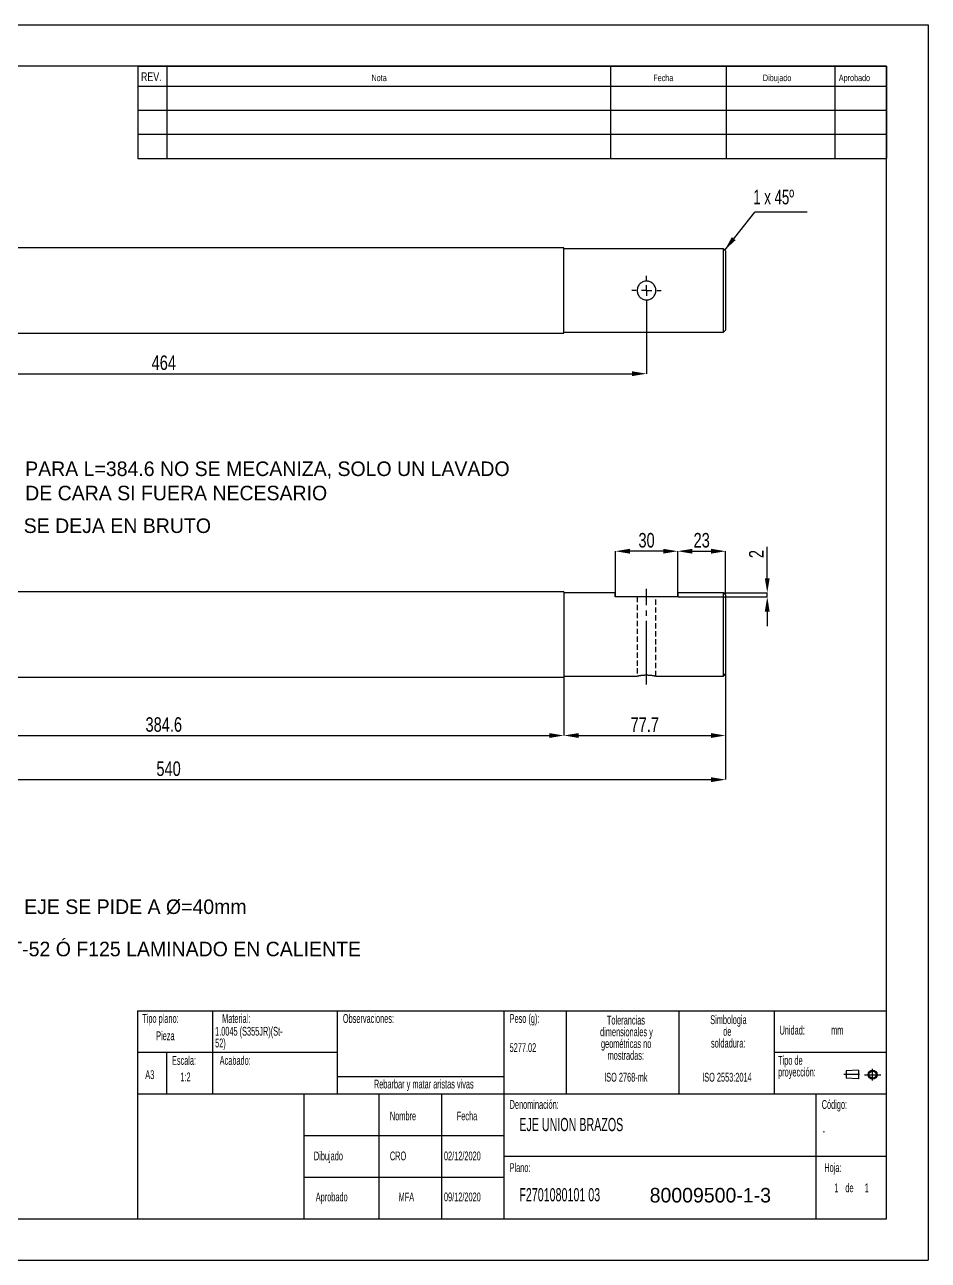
# Model space of a CAD drawing. Extents: x 0 to 2826, y 0 to 813.
# Drawn here: x 202.9 to 420, y 0 to 297 of the extents above; entities that cross this region are included whole.
import ezdxf

# ---------------------------------------------------------------- set-up
doc = ezdxf.new("R2010")
doc.units = 0
doc.header["$PDSIZE"] = -1
for name, pattern in [('SLD-CENTRADA-TRAZOS-LARGOS', [19.05, 15.24, -1.27, 1.27, -1.27]), ('SLD-CONTINUA', [0]), ('SLD-DISCONTINUA', [1.905, 1.27, -0.635])]:
    doc.linetypes.add(name, pattern=pattern)
doc.layers.get('0').update_dxf_attribs({"linetype": 'CONTINUOUS'})
doc.layers.get('Defpoints').update_dxf_attribs({"linetype": 'CONTINUOUS'})
doc.layers.add('FORMATO', color=7, linetype='SLD-CONTINUA')
doc.layers.add('SLD-0', color=179, linetype='SLD-CONTINUA')
doc.styles.add('SLDTEXTSTYLE0', font='TXT', dxfattribs={"width": 0.605})
doc.styles.add('SLDTEXTSTYLE1', font='TXT', dxfattribs={"width": 0.75})
doc.styles.add('SLDTEXTSTYLE4', font='TXT', dxfattribs={"width": 0.678571})
doc.dimstyles.new('SLDDIMSTYLE1', dxfattribs={"dimtxt": 3.5, "dimasz": 3.5, "dimexe": 0, "dimexo": 0.0625, "dimgap": 0.875, "dimtad": 1, "dimdec": 1, "dimlfac": 2, "dimrnd": 1e-09, "dimzin": 12, "dimdsep": 46, "dimtxsty": 'SLDTEXTSTYLE1', "dimsah": 1, "dimcen": 0.09, "dimadec": 0, "dimazin": 0, "dimtfac": 1, "dimtdec": 1, "dimtofl": 0, "dimtmove": 0, "dimatfit": 3, "dimfxl": 1, "dimtolj": 1, "dimtzin": 12, "dimarcsym": 0})
doc.dimstyles.new('SLDDIMSTYLE3', dxfattribs={"dimtxt": 0.18, "dimasz": 3.5, "dimexe": 0, "dimexo": 0.0625, "dimgap": 0, "dimtad": 0, "dimtih": 1, "dimtoh": 1, "dimdec": 0, "dimrnd": 1e-09, "dimzin": 0, "dimdsep": 46, "dimtxsty": 'Standard', "dimsah": 1, "dimcen": 0.09, "dimadec": 0, "dimazin": 0, "dimtfac": 3.5, "dimtdec": 0, "dimtofl": 0, "dimtmove": 0, "dimatfit": 3, "dimfxl": 1, "dimtolj": 1, "dimtzin": 0, "dimarcsym": 0})
doc.dimstyles.new('SLDDIMSTYLE4', dxfattribs={"dimtxt": 3.5, "dimasz": 3.5, "dimexe": 0, "dimexo": 0.0625, "dimgap": 0.875, "dimtad": 1, "dimdec": 1, "dimlfac": 2, "dimrnd": 1e-09, "dimzin": 12, "dimdsep": 46, "dimtxsty": 'SLDTEXTSTYLE1', "dimsah": 1, "dimcen": 0.09, "dimadec": 0, "dimazin": 0, "dimtfac": 1, "dimtdec": 1, "dimtmove": 0, "dimatfit": 0, "dimfxl": 1, "dimtolj": 1, "dimtzin": 12, "dimarcsym": 0})

# ---------------------------------------------------------------- blocks, each defined once
blk = doc.blocks.new('BLOQUE3')
at = {"color": 7, "linetype": 'SLD-CENTRADA-TRAZOS-LARGOS'}
for p, q in [((400.52, 128.85), (400.52, 131.19)), ((397.92, 130.06), (394.8, 130.06)), ((398.88, 130.02), (402.16, 130.02))]:
    blk.add_line(p, q, dxfattribs=at)
at = {"color": 7, "linetype": 'SLD-CONTINUA'}
for p, q in [((397.68, 130.95), (395.23, 130.77)), ((395.23, 130.77), (395.23, 129.34)), ((397.68, 129.16), (395.23, 129.34)), ((397.68, 130.95), (397.68, 129.16))]:
    blk.add_line(p, q, dxfattribs=at)
for radius in [0.892, 0.713]:
    blk.add_circle((400.52, 130.02), radius, dxfattribs=at)
blk = doc.blocks.new('SW_NOTE_0')
at = {"layer": 'SLD-0', "color": 0, "attachment_point": 2, "style": 'SLDTEXTSTYLE0'}
for s, insert, char_height in [('dimensionales y', (7.54, -0.09), 2.1167), ('Tolerancias', (7.41, 2.73), 2.1167), ('geométricas no', (7.46, -2.92), 2.1167), ('mostradas:', (7.38, -5.74), 2.117)]:
    blk.add_mtext(s, dxfattribs=dict(at, insert=insert, char_height=char_height))
blk = doc.blocks.new('SW_NOTE_0_1')
at = {"layer": 'SLD-0', "color": 0, "attachment_point": 1, "style": 'SLDTEXTSTYLE0'}
for s, insert, char_height in [('Tipo de', (0, 2.73), 2.117), ('proyección:', (0, -0.09), 2.1167)]:
    blk.add_mtext(s, dxfattribs=dict(at, insert=insert, char_height=char_height))
blk = doc.blocks.new('SW_NOTE_0_2')
at = {"layer": 'SLD-0', "color": 0, "char_height": 2.117, "attachment_point": 2, "style": 'SLDTEXTSTYLE0'}
for s, insert in [('Simbologia', (7.11, 2.73)), ('de', (6.84, -0.09)), ('soldadura:', (7.06, -2.92))]:
    blk.add_mtext(s, dxfattribs=dict(at, insert=insert))
blk = doc.blocks.new('SW_NOTE_0_3')
at = {"layer": 'SLD-0', "color": 0, "attachment_point": 1, "style": 'SLDTEXTSTYLE0'}
for s, insert, char_height in [('52)', (0, -0.09), 2.117), ('1.0045 (S355JR)(St-', (0, 2.73), 2.1167)]:
    blk.add_mtext(s, dxfattribs=dict(at, insert=insert, char_height=char_height))
blk = doc.blocks.new('SW_NOTE_0_5')
at = {"layer": 'SLD-0', "color": 0, "attachment_point": 2, "style": 'SLDTEXTSTYLE0'}
for s, insert, char_height in [('dimensionales y', (7.54, -0.09), 2.1167), ('Tolerancias', (7.41, 2.73), 2.1167), ('geométricas no', (7.46, -2.92), 2.1167), ('mostradas:', (7.38, -5.74), 2.117)]:
    blk.add_mtext(s, dxfattribs=dict(at, insert=insert, char_height=char_height))
blk = doc.blocks.new('SW_NOTE_0_6')
at = {"layer": 'SLD-0', "color": 0, "attachment_point": 1, "style": 'SLDTEXTSTYLE0'}
for s, insert, char_height in [('Tipo de', (0, 2.73), 2.117), ('proyección:', (0, -0.09), 2.1167)]:
    blk.add_mtext(s, dxfattribs=dict(at, insert=insert, char_height=char_height))
blk = doc.blocks.new('SW_NOTE_0_7')
at = {"layer": 'SLD-0', "color": 0, "char_height": 2.117, "attachment_point": 2, "style": 'SLDTEXTSTYLE0'}
for s, insert in [('Simbologia', (7.11, 2.73)), ('de', (6.84, -0.09)), ('soldadura:', (7.06, -2.92))]:
    blk.add_mtext(s, dxfattribs=dict(at, insert=insert))
blk = doc.blocks.new('SW_NOTE_0_8')
at = {"layer": 'SLD-0', "color": 0, "attachment_point": 1, "style": 'SLDTEXTSTYLE0'}
for s, insert, char_height in [('52)', (0, -0.09), 2.117), ('1.0045 (S355JR)(St-', (0, 2.73), 2.1167)]:
    blk.add_mtext(s, dxfattribs=dict(at, insert=insert, char_height=char_height))
blk = doc.blocks.new('_D_2')
at = {"layer": 'Defpoints', "color": 0, "transparency": 16777216}
for p in [(120.31, 229.61), (352.31, 229.61), (352.31, 213.11)]:
    blk.add_point(p, dxfattribs=at)
at = {"layer": 'FORMATO', "color": 0, "lineweight": -2, "transparency": 16777216}
for p, q in [((120.31, 229.55), (120.31, 213.11)), ((352.31, 229.55), (352.31, 213.11)), ((123.81, 213.11), (348.81, 213.11))]:
    blk.add_line(p, q, dxfattribs=at)
at = {"layer": 'FORMATO', "color": 0, "transparency": 16777216}
for points in [[(123.81, 213.7), (123.81, 212.53), (120.31, 213.11)], [(348.81, 213.7), (348.81, 212.53), (352.31, 213.11)]]:
    blk.add_solid(points, dxfattribs=at)
at = {"layer": 'FORMATO', "color": 0, "transparency": 16777216, "insert": (236.31, 215.74), "char_height": 3.5, "attachment_point": 5, "style": 'SLDTEXTSTYLE1'}
blk.add_mtext('\\A1;464', dxfattribs=at)
blk = doc.blocks.new('SW_NOTE_0_11')
at = {"layer": 'FORMATO', "color": 0}
blk.add_line((12.61, 0), (0, 0), dxfattribs=at)
at = {"layer": 'FORMATO', "color": 0, "insert": (-0.37, 5.39), "char_height": 3.5, "attachment_point": 1, "style": 'SLDTEXTSTYLE4'}
blk.add_mtext('1 x 45º', dxfattribs=at)
blk = doc.blocks.new('SW_CENTERMARKSYMBOL_1')
at = {"layer": 'FORMATO', "color": 0}
for p, q in [((0, 2.5), (0, 3.5)), ((-2.5, 0), (-3.5, 0)), ((0, 0), (-1.25, 0)), ((0, 0), (0, 1.25)), ((0, 0), (0, -1.25)), ((0, 0), (1.25, 0)), ((2.5, 0), (3.5, 0)), ((0, -2.5), (0, -3.5))]:
    blk.add_line(p, q, dxfattribs=at)
blk = doc.blocks.new('_D_5')
at = {"layer": 'Defpoints', "color": 0, "transparency": 16777216}
for p in [(101.31, 140.94), (371.31, 140.94), (371.31, 115.53)]:
    blk.add_point(p, dxfattribs=at)
at = {"layer": 'FORMATO', "color": 0, "lineweight": -2, "transparency": 16777216}
for p, q in [((101.31, 140.88), (101.31, 115.53)), ((371.31, 140.88), (371.31, 115.53)), ((104.81, 115.53), (367.81, 115.53))]:
    blk.add_line(p, q, dxfattribs=at)
at = {"layer": 'FORMATO', "color": 0, "transparency": 16777216}
for points in [[(104.81, 116.11), (104.81, 114.95), (101.31, 115.53)], [(367.81, 116.11), (367.81, 114.95), (371.31, 115.53)]]:
    blk.add_solid(points, dxfattribs=at)
at = {"layer": 'FORMATO', "color": 0, "transparency": 16777216, "insert": (237.46, 118.15), "char_height": 3.5, "attachment_point": 5, "style": 'SLDTEXTSTYLE1'}
blk.add_mtext('\\A1;540', dxfattribs=at)
blk = doc.blocks.new('_D_6')
at = {"layer": 'Defpoints', "color": 0, "transparency": 16777216}
for p in [(370.81, 160.44), (381.31, 160.44), (359.81, 159.44)]:
    blk.add_point(p, dxfattribs=at)
at = {"layer": 'FORMATO', "color": 0, "lineweight": -2, "transparency": 16777216}
for p, q in [((381.31, 163.94), (381.31, 171.51)), ((370.87, 160.44), (381.31, 160.44)), ((381.31, 159.44), (381.31, 160.44)), ((359.87, 159.44), (381.31, 159.44)), ((381.31, 155.94), (381.31, 152.44))]:
    blk.add_line(p, q, dxfattribs=at)
at = {"layer": 'FORMATO', "color": 0, "transparency": 16777216}
for points in [[(380.72, 163.94), (381.89, 163.94), (381.31, 160.44)], [(380.72, 155.94), (381.89, 155.94), (381.31, 159.44)]]:
    blk.add_solid(points, dxfattribs=at)
at = {"layer": 'FORMATO', "color": 0, "transparency": 16777216, "insert": (378.68, 169.76), "char_height": 3.5, "attachment_point": 5, "rotation": 90, "style": 'SLDTEXTSTYLE1'}
blk.add_mtext('\\A1;2', dxfattribs=at)
blk = doc.blocks.new('_D_10')
at = {"layer": 'Defpoints', "color": 0, "transparency": 16777216}
for p in [(344.81, 170.44), (344.81, 159.44), (359.81, 159.44)]:
    blk.add_point(p, dxfattribs=at)
at = {"layer": 'FORMATO', "color": 0, "lineweight": -2, "transparency": 16777216}
for p, q in [((344.81, 159.5), (344.81, 170.44)), ((356.31, 170.44), (348.31, 170.44)), ((359.81, 159.5), (359.81, 170.44))]:
    blk.add_line(p, q, dxfattribs=at)
at = {"layer": 'FORMATO', "color": 0, "transparency": 16777216}
for points in [[(348.31, 171.02), (348.31, 169.86), (344.81, 170.44)], [(356.31, 171.02), (356.31, 169.86), (359.81, 170.44)]]:
    blk.add_solid(points, dxfattribs=at)
at = {"layer": 'FORMATO', "color": 0, "transparency": 16777216, "insert": (352.31, 173.06), "char_height": 3.5, "attachment_point": 5, "style": 'SLDTEXTSTYLE1'}
blk.add_mtext('\\A1;30', dxfattribs=at)
blk = doc.blocks.new('_D_11')
at = {"layer": 'Defpoints', "color": 0, "transparency": 16777216}
for p in [(371.31, 170.44), (359.81, 160.44), (371.31, 159.94)]:
    blk.add_point(p, dxfattribs=at)
at = {"layer": 'FORMATO', "color": 0, "lineweight": -2, "transparency": 16777216}
for p, q in [((359.81, 160.5), (359.81, 170.44)), ((363.31, 170.44), (367.81, 170.44)), ((371.31, 160), (371.31, 170.44))]:
    blk.add_line(p, q, dxfattribs=at)
at = {"layer": 'FORMATO', "color": 0, "transparency": 16777216}
for points in [[(363.31, 171.02), (363.31, 169.86), (359.81, 170.44)], [(367.81, 171.02), (367.81, 169.86), (371.31, 170.44)]]:
    blk.add_solid(points, dxfattribs=at)
at = {"layer": 'FORMATO', "color": 0, "transparency": 16777216, "insert": (365.56, 173.06), "char_height": 3.5, "attachment_point": 5, "style": 'SLDTEXTSTYLE1'}
blk.add_mtext('\\A1;23', dxfattribs=at)
blk = doc.blocks.new('*D32')
at = {"layer": 'Defpoints', "color": 0, "transparency": 16777216}
for p in [(140.16, 140.19), (332.46, 140.19), (332.46, 126.14)]:
    blk.add_point(p, dxfattribs=at)
at = {"layer": 'FORMATO', "color": 0, "lineweight": -2, "transparency": 16777216}
for p, q in [((140.16, 140.13), (140.16, 126.14)), ((332.46, 140.13), (332.46, 126.14)), ((143.66, 126.14), (328.96, 126.14))]:
    blk.add_line(p, q, dxfattribs=at)
at = {"layer": 'FORMATO', "color": 0, "transparency": 16777216}
for points in [[(143.66, 126.72), (143.66, 125.56), (140.16, 126.14)], [(328.96, 126.72), (328.96, 125.56), (332.46, 126.14)]]:
    blk.add_solid(points, dxfattribs=at)
at = {"layer": 'FORMATO', "color": 0, "transparency": 16777216, "insert": (236.31, 128.76), "char_height": 3.5, "attachment_point": 5, "style": 'SLDTEXTSTYLE1'}
blk.add_mtext('\\A1;384.6', dxfattribs=at)
blk = doc.blocks.new('*D33')
at = {"layer": 'Defpoints', "color": 0, "transparency": 16777216}
for p in [(332.46, 140.19), (371.31, 140.94), (371.31, 126.14)]:
    blk.add_point(p, dxfattribs=at)
at = {"layer": 'FORMATO', "color": 0, "lineweight": -2, "transparency": 16777216}
for p, q in [((332.46, 140.13), (332.46, 126.14)), ((371.31, 140.88), (371.31, 126.14)), ((335.96, 126.14), (367.81, 126.14))]:
    blk.add_line(p, q, dxfattribs=at)
at = {"layer": 'FORMATO', "color": 0, "transparency": 16777216}
for points in [[(335.96, 126.72), (335.96, 125.56), (332.46, 126.14)], [(367.81, 126.72), (367.81, 125.56), (371.31, 126.14)]]:
    blk.add_solid(points, dxfattribs=at)
at = {"layer": 'FORMATO', "color": 0, "transparency": 16777216, "insert": (351.88, 128.76), "char_height": 3.5, "attachment_point": 5, "style": 'SLDTEXTSTYLE1'}
blk.add_mtext('\\A1;77.7', dxfattribs=at)

msp = doc.modelspace()

# ---------------------------------------------------------------- linework, layer by layer
at = {"color": 7, "linetype": 'SLD-CONTINUA'}
for p, q in [((0, 297), (420, 297)), ((420, 297), (420, 0)), ((410, 287), (20, 287)), ((410, 10), (410, 287)), ((332.45560691, 243.36191909), (140.15559618, 243.36191909)), ((370.80559844, 243.11191909), (332.45560691, 243.11191909)), ((371.30560691, 242.61191901), (370.80559844, 243.11191909)), ((370.80559844, 223.11191954), (370.80559844, 243.11191909)), ((371.30560691, 242.61191901), (371.30560691, 223.61191962)), ((140.15559618, 222.86191954), (332.45560691, 222.86191954)), ((332.45560691, 223.11191954), (370.80559844, 223.11191954)), ((370.80559844, 223.11191954), (371.30560691, 223.61191962)), ((332.45560691, 160.68856836), (140.15559618, 160.68856836)), ((332.45560691, 160.68856836), (332.45560691, 140.18856881)), ((344.80559791, 160.43856836), (332.45560691, 160.43856836)), ((344.80559791, 159.4385682), (344.80559791, 160.43856836)), ((370.80559844, 160.43856836), (359.8055985, 160.43856836)), ((359.8055985, 160.43856836), (359.8055985, 159.4385682)), ((371.30560691, 159.93856828), (370.80559844, 160.43856836)), ((370.80559844, 140.43856881), (370.80559844, 160.43856836)), ((359.8055985, 159.4385682), (344.80559791, 159.4385682)), ((371.30560691, 159.93856828), (371.30560691, 140.93856889)), ((140.15559618, 140.18856881), (332.45560691, 140.18856881)), ((332.45560691, 140.43856881), (350.05560482, 140.43856881)), ((354.55367679, 140.43856881), (370.80559844, 140.43856881)), ((370.80559844, 140.43856881), (371.30560691, 140.93856889)), ((230, 60), (410, 60)), ((230, 60), (230, 10)), ((20, 10), (410, 10)), ((7.53061837, 0), (420, 0))]:
    msp.add_line(p, q, dxfattribs=at)
msp.add_line((332.45560691, 222.86191954), (332.45560691, 243.36191909))
at = {"color": 7, "linetype": 'SLD-DISCONTINUA'}
for p, q in [((350.05560482, 159.4385682), (350.05560482, 140.43856881)), ((354.55559904, 140.43856881), (354.55559904, 159.4385682))]:
    msp.add_line(p, q, dxfattribs=at)
at = {"color": 7, "linetype": 'SLD-CONTINUA'}
for points, knots in [([(350.05560154, 233.11191932), (350.05560154, 233.26107668), (350.07028592, 233.40764796), (350.12773409, 233.69585828), (350.17122782, 233.83902177), (350.2843364, 234.11127729), (350.35348173, 234.24032673), (350.51675422, 234.48454466), (350.61145667, 234.59979042), (350.81831228, 234.80657501), (350.93126499, 234.89953283), (351.17702477, 235.06401499), (351.30721661, 235.13359619), (351.57772197, 235.2459627), (351.72001535, 235.28942901), (352.01066194, 235.34742156), (352.15696202, 235.36182871), (352.45148514, 235.36200908), (352.60112139, 235.34728716), (352.8900609, 235.28967243), (353.03054691, 235.24705072), (353.30354259, 235.13390981), (353.43451602, 235.06370085), (353.67773497, 234.9010948), (353.79192464, 234.80754297), (354.00074496, 234.5987901), (354.09350226, 234.48572299), (354.25642578, 234.24249894), (354.32711214, 234.11073944), (354.43996844, 233.83898511), (354.48274132, 233.69872771), (354.54073934, 233.4093092), (354.55554027, 233.25995165), (354.55566243, 232.9657555), (354.54143962, 232.81920893), (354.48340303, 232.52725535), (354.44037788, 232.38614971), (354.32809305, 232.11515472), (354.25780394, 231.98362142), (354.09423399, 231.73898658), (354.00150562, 231.62601109), (353.79424146, 231.41841257), (353.67894465, 231.32366517), (353.43568662, 231.16080889), (353.30671174, 231.09147804), (353.03342722, 230.97775101), (352.891389, 230.93455849), (352.60352697, 230.87690532), (352.45550033, 230.86201199), (352.15849795, 230.86182751), (352.01210865, 230.87629501), (351.72342775, 230.93356494), (351.57985385, 230.97711101), (351.30821637, 231.08970789), (351.17902086, 231.15870658), (350.93384339, 231.3223653), (350.81915412, 231.4165355), (350.61235523, 231.62303747), (350.51867594, 231.73667944), (350.35398594, 231.9825016), (350.28482914, 232.11168346), (350.1721202, 232.3823645), (350.12834892, 232.5254296), (350.07028913, 232.81564646), (350.05560154, 232.96276195), (350.05560154, 233.11191932)], [0, 0, 0, 0, 0.03125, 0.03125, 0.0625, 0.0625, 0.09375, 0.09375, 0.125, 0.125, 0.15625, 0.15625, 0.1875, 0.1875, 0.21875, 0.21875, 0.25, 0.25, 0.28125, 0.28125, 0.3125, 0.3125, 0.34375, 0.34375, 0.375, 0.375, 0.40625, 0.40625, 0.4375, 0.4375, 0.46875, 0.46875, 0.5, 0.5, 0.53125, 0.53125, 0.5625, 0.5625, 0.59375, 0.59375, 0.625, 0.625, 0.65625, 0.65625, 0.6875, 0.6875, 0.71875, 0.71875, 0.75, 0.75, 0.78125, 0.78125, 0.8125, 0.8125, 0.84375, 0.84375, 0.875, 0.875, 0.90625, 0.90625, 0.9375, 0.9375, 0.96875, 0.96875, 1, 1, 1, 1]), ([(350.05560482, 140.43856881), (350.05877645, 140.43928531), (350.06406388, 140.44047978), (350.10591344, 140.44980302), (350.17568345, 140.46505136), (350.29265619, 140.48952961), (350.41987713, 140.514428), (350.56714725, 140.54145285), (350.73592063, 140.57015902), (350.9287116, 140.59869944), (351.13673679, 140.62580733), (351.34631942, 140.64902345), (351.58441457, 140.66906393), (351.82880138, 140.68444175), (352.09522117, 140.69430029), (352.34762084, 140.6957123), (352.61191843, 140.69133881), (352.85662373, 140.68084826), (353.09092428, 140.66391061), (353.30444047, 140.64470749), (353.52187648, 140.62042285), (353.72126405, 140.59311906), (353.91877688, 140.56296819), (354.08663107, 140.53408237), (354.22746256, 140.50741), (354.34966657, 140.48312903), (354.44007244, 140.46403249), (354.50528293, 140.44979895), (354.54639191, 140.44065197), (354.5509556, 140.4396165), (354.55367679, 140.43899908)], [0, 0, 0, 0, 0.0388647048, 0.0647914195, 0.1055781839, 0.1508805258, 0.1906615116, 0.2110666558, 0.2570562637, 0.297442382, 0.3181612137, 0.3646455937, 0.3985553946, 0.4265236517, 0.4722309985, 0.5124297793, 0.5330860361, 0.5843720853, 0.6173499999, 0.6375710065, 0.682840073, 0.7225751968, 0.7429495637, 0.7958548885, 0.8298796584, 0.8507468889, 0.9037287173, 0.9308976185, 0.9587963726, 1, 1, 1, 1])]:
    msp.add_open_spline(points, degree=3, knots=knots, dxfattribs=at)
at = {"layer": 'FORMATO'}
for p, q in [((230.09146719, 287), (410, 287)), ((230.09146719, 287), (230.09146719, 264.86558535)), ((237.033566, 287), (237.033566, 264.86558535)), ((343.65705136, 287), (343.65705136, 264.86558535)), ((371.46223794, 287), (371.46223794, 264.86558535)), ((397.5127429, 287), (397.5127429, 264.86558535)), ((410, 287), (410, 264.86558535)), ((230.09146719, 282.26558535), (410, 282.26558535)), ((230.09146719, 276.46558535), (410, 276.46558535)), ((230.09146719, 270.66558535), (410, 270.66558535)), ((230.09146719, 264.86558535), (410, 264.86558535))]:
    msp.add_line(p, q, dxfattribs=at)
at = {"layer": 'FORMATO', "color": 7, "linetype": 'SLD-CENTRADA-TRAZOS-LARGOS'}
msp.add_line((352.30560154, 138.43856858), (352.30560154, 161.43856858), dxfattribs=at)
at = {"layer": 'SLD-0'}
for p, q in [((248, 60), (248, 40)), ((278, 60), (278, 40)), ((318, 60), (318, 40)), ((333, 60), (333, 40)), ((360.08171045, 60), (360.08171045, 40)), ((383, 60), (383, 40)), ((230, 50), (248, 50)), ((237, 50), (237, 40)), ((248, 50), (278, 50)), ((383, 50), (410, 50)), ((278, 44.15792826), (318, 44.15792826)), ((230, 40), (410, 40)), ((270, 40), (270, 10)), ((288, 40), (288, 10)), ((303, 40), (303, 10)), ((318, 40), (318, 10)), ((393, 40), (393, 10)), ((270, 30), (318, 30)), ((318, 25), (393, 25)), ((393, 25), (410, 25)), ((270, 20), (318, 20))]:
    msp.add_line(p, q, dxfattribs=at)

# ---------------------------------------------------------------- block references
at = {"color": 7, "linetype": 'Continuous', "xscale": 1.2, "yscale": 1.2, "zscale": 1.2}
msp.add_blockref('BLOQUE3', (-74.01075556, -111.40755219), dxfattribs=at)
msp.add_blockref('BLOQUE3', (-74.01075556, -111.40755219), dxfattribs=at)
at = {"layer": 'FORMATO', "color": 7}
for name, p in [('SW_NOTE_0_11', (378.31355932, 251.93193259)), ('SW_CENTERMARKSYMBOL_1', (352.30560154, 233.11191932))]:
    msp.add_blockref(name, p, dxfattribs=at)
at = {"layer": 'SLD-0'}
for name, p in [('SW_NOTE_0', (339.94542139, 56.0559764)), ('SW_NOTE_0_5', (339.94542139, 56.0559764)), ('SW_NOTE_0_2', (364.87312155, 56.16554269)), ('SW_NOTE_0_7', (364.87312155, 56.16554269)), ('SW_NOTE_0_3', (248.63482853, 53.37723202)), ('SW_NOTE_0_8', (248.63482853, 53.37723202)), ('SW_NOTE_0_1', (383.91399545, 46.39094542)), ('SW_NOTE_0_6', (383.91399545, 46.39094542))]:
    msp.add_blockref(name, p, dxfattribs=at)

# ---------------------------------------------------------------- texts
at = {"char_height": 3.5, "attachment_point": 1}
for s, insert in [('PARA L=384.6 NO SE MECANIZA, SOLO UN LAVADO DE CARA SI FUERA NECESARIO', (203.00590413, 192.01212589)), ('EL EJE SE PIDE A %%C=40mm', (195.7335658, 86.74012889))]:
    msp.add_mtext_dynamic_manual_height_columns(s, width=123.1712603116, gutter_width=17.5, heights=[0], dxfattribs=dict(at, insert=insert))
at = {"insert": (220.082577, 176.50745319), "char_height": 3.5, "attachment_point": 5}
msp.add_mtext('%%C40 SE DEJA EN BRUTO', dxfattribs=at)
at = {"char_height": 3.5, "attachment_point": 1}
for s, insert, width in [('ST-52 Ó F125 LAMINADO EN CALIENTE', (196.30471111, 76.5728302), 116.375), ('80009500-1-3', (353.05508344, 17.39826602), 37.3625)]:
    msp.add_mtext(s, dxfattribs=dict(at, insert=insert, width=width))
at = {"layer": 'FORMATO', "attachment_point": 1, "style": 'SLDTEXTSTYLE1'}
for s, insert, char_height in [('REV.', (230.83569636, 285.55214024), 2.116666667), ('Nota', (286.22438362, 285.02581871), 1.5875), ('Fecha', (353.92640633, 285.02581871), 1.5875), ('Dibujado', (380.2608472, 285.02581871), 1.5875), ('Aprobado', (398.51007098, 285.02581871), 1.5875)]:
    msp.add_mtext(s, dxfattribs=dict(at, insert=insert, char_height=char_height))
at = {"layer": 'SLD-0', "style": 'SLDTEXTSTYLE0'}
for s, insert, char_height, attachment_point in [('Tipo plano:', (231.12929082, 59.18086464), 2.1166666667, 1), ('Tipo plano:', (231.12929082, 59.18086464), 2.1166666667, 1), ('Material:', (250.32966909, 59.18086464), 2.116666667, 1), ('Material:', (250.32966909, 59.18086464), 2.116666667, 1), ('Observaciones:', (279.33861511, 59.18086464), 2.1166666667, 1), ('Observaciones:', (279.33861511, 59.18086464), 2.1166666667, 1), ('Peso (g):', (319.40305943, 59.18086464), 2.116666667, 1), ('Peso (g):', (319.40305943, 59.18086464), 2.116666667, 1), ('Unidad:', (384.24614919, 56.37062815), 2.116666667, 1), ('Unidad:', (384.24614919, 56.37062815), 2.116666667, 1), ('Pieza', (234.47259474, 55.01919565), 2.116666667, 1), ('Pieza', (234.47259474, 55.01919565), 2.116666667, 1), ('mm', (396.66217784, 56.37062815), 2.116666667, 1), ('mm', (396.66217784, 56.37062815), 2.116666667, 1), ('5277.02', (319.40305943, 52.1813088), 2.116666667, 1), ('5277.02', (319.40305943, 52.1813088), 2.116666667, 1), ('Escala:', (238.26310497, 49.10146847), 2.116666667, 1), ('Escala:', (238.26310497, 49.10146847), 2.116666667, 1), ('Acabado:', (249.73827693, 49.10146847), 2.116666667, 1), ('Acabado:', (249.73827693, 49.10146847), 2.116666667, 1), ('A3', (231.85934892, 45.67436774), 2.116666667, 1), ('A3', (231.85934892, 45.67436774), 2.116666667, 1), ('1:2', (240.2902322, 45.13474483), 2.116666667, 1), ('1:2', (240.2902322, 45.13474483), 2.116666667, 1), ('ISO 2768-mk', (347.33660555, 45.06001736), 2.1166666667, 2), ('ISO 2768-mk', (347.33660555, 45.06001736), 2.1166666667, 2), ('ISO 2553:2014', (371.6253871, 45.06001736), 2.1166666667, 2), ('ISO 2553:2014', (371.6253871, 45.06001736), 2.1166666667, 2), ('Rebarbar y matar aristas vivas', (298.78549011, 43.4237297), 2.1166666667, 2), ('Rebarbar y matar aristas vivas', (298.78549011, 43.4237297), 2.1166666667, 2), ('Denominación:', (319.40305943, 38.51431126), 2.1166666667, 1), ('Denominación:', (319.40305943, 38.51431126), 2.1166666667, 1), ('Código:', (394.39793937, 38.51431126), 2.116666667, 1), ('Código:', (394.39793937, 38.51431126), 2.116666667, 1), ('Nombre', (290.63774587, 35.75483379), 2.116666667, 1), ('Nombre', (290.63774587, 35.75483379), 2.116666667, 1), ('Fecha', (306.70833095, 35.75483379), 2.116666667, 1), ('Fecha', (306.70833095, 35.75483379), 2.116666667, 1), ('EJE UNION BRAZOS', (321.73896976, 34.21733212), 3.175, 1), ('EJE UNION BRAZOS', (321.73896976, 34.21733212), 3.175, 1), ('-', (394.58638598, 32.19316863), 2.11666667, 1), ('-', (394.58638598, 32.19316863), 2.11666667, 1), ('Dibujado', (272.3731861, 26.14030871), 2.116666667, 1), ('Dibujado', (272.3731861, 26.14030871), 2.116666667, 1), ('CRO', (290.63774587, 26.14030877), 2.116666667, 1), ('02/12/2020', (303.6286535, 26.14030877), 2.116666667, 1), ('Plano:', (319.40305943, 23.33826749), 2.116666667, 1), ('Plano:', (319.40305943, 23.33826749), 2.116666667, 1), ('Hoja:', (395.01391774, 23.33826749), 2.116666667, 1), ('Hoja:', (395.01391774, 23.33826749), 2.116666667, 1), ('1', (397.41271376, 18.47490375), 2.11666667, 1), ('1', (397.41271376, 18.47490375), 2.11666667, 1), ('1', (397.41271376, 18.47490375), 2.11666667, 1), ('1', (397.41271376, 18.47490375), 2.11666667, 1), ('de', (400.07750248, 18.47490369), 2.116666667, 1), ('de', (400.07750248, 18.47490369), 2.116666667, 1), ('de', (400.07750248, 18.47490369), 2.116666667, 1), ('de', (400.07750248, 18.47490369), 2.116666667, 1), ('1', (404.73079952, 18.47490375), 2.11666667, 1), ('1', (404.73079952, 18.47490375), 2.11666667, 1), ('1', (404.73079952, 18.47490375), 2.11666667, 1), ('1', (404.73079952, 18.47490375), 2.11666667, 1), ('Aprobado', (272.82454183, 16.28235867), 2.116666667, 1), ('Aprobado', (272.82454183, 16.28235867), 2.116666667, 1), ('MFA', (292.73505847, 16.28235873), 2.116666667, 1), ('09/12/2020', (303.6286535, 16.28235873), 2.116666667, 1), ('F2701080101 03', (321.73896976, 17.34676089), 3.175, 1), ('F2701080101 03', (321.73896976, 17.34676089), 3.175, 1)]:
    msp.add_mtext(s, dxfattribs=dict(at, insert=insert, char_height=char_height, attachment_point=attachment_point))

# ---------------------------------------------------------------- dimensions: what is measured, and where the dimension line sits
at = {"layer": 'FORMATO', "color": 7}
dim = msp.add_linear_dim(base=(352.30560154, 213.11191932), p1=(120.30560154, 229.61191932), p2=(352.30560154, 229.61191932), dimstyle='SLDDIMSTYLE1', dxfattribs=at)
dim.commit()
dim.dimension.update_dxf_attribs({"geometry": '_D_2', "text_midpoint": (236.30560154, 213.11191932), "dimtype": 160})
for base, p1, p2, angle, dimstyle, picture, middle in [((344.80560154, 170.43856858), (359.80560154, 159.43856858), (344.80560154, 159.43856858), 0, 'SLDDIMSTYLE1', '_D_10', (352.30560154, 170.43856858)), ((371.30560154, 170.43856858), (359.80560154, 160.43856858), (371.30560154, 159.93856858), 0, 'SLDDIMSTYLE1', '_D_11', (365.55560154, 170.43856858)), ((381.30560154, 160.43856858), (359.80560154, 159.43856858), (370.80560154, 160.43856858), 90, 'SLDDIMSTYLE4', '_D_6', (381.30560154, 169.75544901)), ((371.30560154, 115.52954391), (101.30560154, 140.93856858), (371.30560154, 140.93856858), 0, 'SLDDIMSTYLE1', '_D_5', (237.45886486, 115.52954391))]:
    dim = msp.add_linear_dim(base=base, p1=p1, p2=p2, angle=angle, dimstyle=dimstyle, dxfattribs=at)
    dim.commit()
    dim.dimension.update_dxf_attribs({"geometry": picture, "text_midpoint": middle, "dimtype": 160})
for base, p1, p2, picture, middle in [((332.45560691, 126.13923293), (140.15559618, 140.18856881), (332.45560691, 140.18856881), '*D32', (236.30560154, 128.76423293)), ((371.30560691, 126.13923293), (332.45560691, 140.18856881), (371.30560691, 140.93856889), '*D33', (351.88060691, 128.76423293))]:
    dim = msp.add_linear_dim(base=base, p1=p1, p2=p2, dimstyle='SLDDIMSTYLE1', dxfattribs=at)
    dim.commit()
    dim.dimension.update_dxf_attribs({"geometry": picture, "text_midpoint": middle})

# ---------------------------------------------------------------- leaders
msp.add_leader([(371.08095495, 242.83656591), (378.31355932, 251.93193259)], dimstyle='SLDDIMSTYLE3', dxfattribs=at)

doc.saveas('drawing.dxf')
